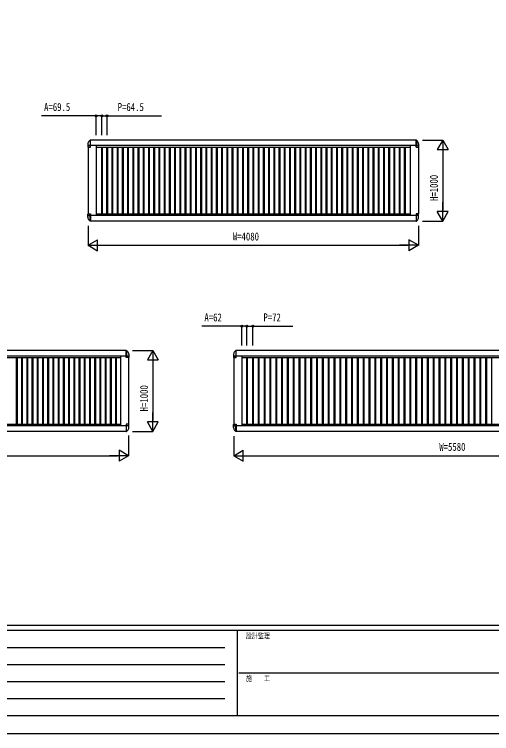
# Model space of a CAD drawing. Units: millimetres, scale not verified. Extents: x -12615 to 12615, y -8910 to 8910.
# Drawn here: x -6665 to -771, y -8910 to -21 of the extents above; entities that cross this region are included whole.
import ezdxf
from ezdxf.enums import TextEntityAlignment as Align

# ---------------------------------------------------------------- set-up
doc = ezdxf.new("R2010")
doc.units = ezdxf.units.MM
doc.header["$LTSCALE"] = 30
for name, color, linetype in [('0-2_YKK_A1', 4, 'Continuous'), ('0-3_YKK_D', 6, 'Continuous'), ('0-4_YKK_ZWAK', 7, 'Continuous')]:
    doc.layers.add(name, color=color, linetype=linetype)
doc.styles.add('ＭＳ ゴシック', font='')
doc.styles.get('ＭＳ ゴシック').set_extended_font_data('MS Gothic')

msp = doc.modelspace()

# ---------------------------------------------------------------- linework, layer by layer
at = {"layer": '0-2_YKK_A1'}
for p, q in [((-5730.94, -1574.7), (-5742.8, -1586.56)), ((-5725.94, -1574.7), (-5730.94, -1574.7)), ((-5730.94, -1574.7), (-5730.94, -1643)), ((-5725.94, -1663), (-5725.94, -1574.7)), ((-1698.64, -1575), (-5725.94, -1575)), ((-1703.94, -1574.7), (-1698.94, -1574.7)), ((-1703.94, -1663), (-1703.94, -1574.7)), ((-1698.94, -1574.7), (-1698.94, -1643)), ((-1698.94, -1574.7), (-1687.09, -1586.56)), ((-5757.44, -1621.91), (-5757.44, -1662)), ((-5756.44, -1663), (-5725.94, -1663)), ((-5755.44, -1643), (-5725.94, -1643)), ((-5754.94, -1663), (-5754.94, -2487)), ((-1672.44, -1643), (-5744.94, -1643)), ((-5654.94, -1643), (-5654.94, -2507)), ((-5654.94, -1663), (-1774.94, -1663)), ((-5590.44, -1663), (-5590.44, -2487)), ((-5580.44, -1663), (-5580.44, -2487)), ((-5525.94, -1663), (-5525.94, -2487)), ((-5515.94, -1663), (-5515.94, -2487)), ((-5461.44, -1663), (-5461.44, -2487)), ((-5451.44, -1663), (-5451.44, -2487)), ((-5396.94, -1663), (-5396.94, -2487)), ((-5386.94, -1663), (-5386.94, -2487)), ((-5332.44, -1663), (-5332.44, -2487)), ((-5322.44, -1663), (-5322.44, -2487)), ((-5267.94, -1663), (-5267.94, -2487)), ((-5257.94, -1663), (-5257.94, -2487)), ((-5203.44, -1663), (-5203.44, -2487)), ((-5193.44, -1663), (-5193.44, -2487)), ((-5138.94, -1663), (-5138.94, -2487)), ((-5128.94, -1663), (-5128.94, -2487)), ((-5074.44, -1663), (-5074.44, -2487)), ((-5064.44, -1663), (-5064.44, -2487)), ((-5009.94, -1663), (-5009.94, -2487)), ((-4999.94, -1663), (-4999.94, -2487)), ((-4945.44, -1663), (-4945.44, -2487)), ((-4935.44, -1663), (-4935.44, -2487)), ((-4880.94, -1663), (-4880.94, -2487)), ((-4870.94, -1663), (-4870.94, -2487)), ((-4816.44, -1663), (-4816.44, -2487)), ((-4806.44, -1663), (-4806.44, -2487)), ((-4751.94, -1663), (-4751.94, -2487)), ((-4741.94, -1663), (-4741.94, -2487)), ((-4687.44, -1663), (-4687.44, -2487)), ((-4677.44, -1663), (-4677.44, -2487)), ((-4622.94, -1663), (-4622.94, -2487)), ((-4612.94, -1663), (-4612.94, -2487)), ((-4558.44, -1663), (-4558.44, -2487)), ((-4548.44, -1663), (-4548.44, -2487)), ((-4493.94, -1663), (-4493.94, -2487)), ((-4483.94, -1663), (-4483.94, -2487)), ((-4429.44, -1663), (-4429.44, -2487)), ((-4419.44, -1663), (-4419.44, -2487)), ((-4364.94, -1663), (-4364.94, -2487)), ((-4354.94, -1663), (-4354.94, -2487)), ((-4300.44, -1663), (-4300.44, -2487)), ((-4290.44, -1663), (-4290.44, -2487)), ((-4235.94, -1663), (-4235.94, -2487)), ((-4225.94, -1663), (-4225.94, -2487)), ((-4171.44, -1663), (-4171.44, -2487)), ((-4161.44, -1663), (-4161.44, -2487)), ((-4106.94, -1663), (-4106.94, -2487)), ((-4096.94, -1663), (-4096.94, -2487)), ((-4042.44, -1663), (-4042.44, -2487)), ((-4032.44, -1663), (-4032.44, -2487)), ((-3977.94, -1663), (-3977.94, -2487)), ((-3967.94, -1663), (-3967.94, -2487)), ((-3913.44, -1663), (-3913.44, -2487)), ((-3903.44, -1663), (-3903.44, -2487)), ((-3848.94, -1663), (-3848.94, -2487)), ((-3838.94, -1663), (-3838.94, -2487)), ((-3784.44, -1663), (-3784.44, -2487)), ((-3774.44, -1663), (-3774.44, -2487)), ((-3719.94, -1663), (-3719.94, -2487)), ((-3709.94, -1663), (-3709.94, -2487)), ((-3655.44, -1663), (-3655.44, -2487)), ((-3645.44, -1663), (-3645.44, -2487)), ((-3590.94, -1663), (-3590.94, -2487)), ((-3580.94, -1663), (-3580.94, -2487)), ((-3526.44, -1663), (-3526.44, -2487)), ((-3516.44, -1663), (-3516.44, -2487)), ((-3461.94, -1663), (-3461.94, -2487)), ((-3451.94, -1663), (-3451.94, -2487)), ((-3397.44, -1663), (-3397.44, -2487)), ((-3387.44, -1663), (-3387.44, -2487)), ((-3332.94, -1663), (-3332.94, -2487)), ((-3322.94, -1663), (-3322.94, -2487)), ((-3268.44, -1663), (-3268.44, -2487)), ((-3258.44, -1663), (-3258.44, -2487)), ((-3203.94, -1663), (-3203.94, -2487)), ((-3193.94, -1663), (-3193.94, -2487)), ((-3139.44, -1663), (-3139.44, -2487)), ((-3129.44, -1663), (-3129.44, -2487)), ((-3074.94, -1663), (-3074.94, -2487)), ((-3064.94, -1663), (-3064.94, -2487)), ((-3010.44, -1663), (-3010.44, -2487)), ((-3000.44, -1663), (-3000.44, -2487)), ((-2945.94, -1663), (-2945.94, -2487)), ((-2935.94, -1663), (-2935.94, -2487)), ((-2881.44, -1663), (-2881.44, -2487)), ((-2871.44, -1663), (-2871.44, -2487)), ((-2816.94, -1663), (-2816.94, -2487)), ((-2806.94, -1663), (-2806.94, -2487)), ((-2752.44, -1663), (-2752.44, -2487)), ((-2742.44, -1663), (-2742.44, -2487)), ((-2687.94, -1663), (-2687.94, -2487)), ((-2677.94, -1663), (-2677.94, -2487)), ((-2623.44, -1663), (-2623.44, -2487)), ((-2613.44, -1663), (-2613.44, -2487)), ((-2558.94, -1663), (-2558.94, -2487)), ((-2548.94, -1663), (-2548.94, -2487)), ((-2494.44, -1663), (-2494.44, -2487)), ((-2484.44, -1663), (-2484.44, -2487)), ((-2429.94, -1663), (-2429.94, -2487)), ((-2419.94, -1663), (-2419.94, -2487)), ((-2365.44, -1663), (-2365.44, -2487)), ((-2355.44, -1663), (-2355.44, -2487)), ((-2300.94, -1663), (-2300.94, -2487)), ((-2290.94, -1663), (-2290.94, -2487)), ((-2236.44, -1663), (-2236.44, -2487)), ((-2226.44, -1663), (-2226.44, -2487)), ((-2171.94, -1663), (-2171.94, -2487)), ((-2161.94, -1663), (-2161.94, -2487)), ((-2107.44, -1663), (-2107.44, -2487)), ((-2097.44, -1663), (-2097.44, -2487)), ((-2042.94, -1663), (-2042.94, -2487)), ((-2032.94, -1663), (-2032.94, -2487)), ((-1978.44, -1663), (-1978.44, -2487)), ((-1968.44, -1663), (-1968.44, -2487)), ((-1913.94, -1663), (-1913.94, -2487)), ((-1903.94, -1663), (-1903.94, -2487)), ((-1849.44, -1663), (-1849.44, -2487)), ((-1839.44, -1663), (-1839.44, -2487)), ((-1774.94, -1643), (-1774.94, -2505)), ((-1674.44, -1643), (-1703.94, -1643)), ((-1703.94, -1663), (-1673.44, -1663)), ((-1673.44, -1663), (-1703.94, -1663)), ((-1674.94, -1663), (-1674.94, -2487)), ((-1672.44, -1621.91), (-1672.44, -1662)), ((-5757.44, -2528.09), (-5757.44, -2488)), ((-5756.44, -2487), (-5725.94, -2487)), ((-5725.94, -2487), (-5725.94, -2575.3)), ((-5654.94, -2487), (-1774.94, -2487)), ((-1703.94, -2487), (-1673.44, -2487)), ((-1673.44, -2487), (-1703.94, -2487)), ((-1703.94, -2487), (-1703.94, -2575.3)), ((-1672.44, -2528.09), (-1672.44, -2488)), ((-5755.44, -2507), (-5725.94, -2507)), ((-1672.44, -2507), (-5744.94, -2507)), ((-5730.94, -2575.3), (-5742.8, -2563.44)), ((-5730.94, -2575.3), (-5730.94, -2507)), ((-5725.94, -2575.3), (-5730.94, -2575.3)), ((-1698.64, -2575), (-5725.94, -2575)), ((-1674.44, -2507), (-1703.94, -2507)), ((-1703.94, -2575.3), (-1698.94, -2575.3)), ((-1698.94, -2575.3), (-1698.94, -2507)), ((-1698.94, -2575.3), (-1687.09, -2563.44)), ((-5283.94, -4175), (-10505.94, -4175)), ((-5283.94, -4174.7), (-5278.94, -4174.7)), ((-5283.94, -4263), (-5283.94, -4174.7)), ((-5278.94, -4174.7), (-5278.94, -4243)), ((-5278.94, -4174.7), (-5267.09, -4186.56)), ((-3930.94, -4174.7), (-3942.8, -4186.56)), ((-3925.94, -4174.7), (-3930.94, -4174.7)), ((-3930.94, -4174.7), (-3930.94, -4243)), ((-3925.94, -4263), (-3925.94, -4174.7)), ((1601.36, -4175), (-3925.94, -4175)), ((-5264.94, -4243), (-10524.94, -4243)), ((-10434.94, -4263), (-5354.94, -4263)), ((-6642.19, -4263), (-6642.19, -5087)), ((-6632.19, -4263), (-6632.19, -5087)), ((-6577.69, -4263), (-6577.69, -5087)), ((-6567.69, -4263), (-6567.69, -5087)), ((-6513.19, -4263), (-6513.19, -5087)), ((-6503.19, -4263), (-6503.19, -5087)), ((-6448.69, -4263), (-6448.69, -5087)), ((-6438.69, -4263), (-6438.69, -5087)), ((-6384.19, -4263), (-6384.19, -5087)), ((-6374.19, -4263), (-6374.19, -5087)), ((-6319.69, -4263), (-6319.69, -5087)), ((-6309.69, -4263), (-6309.69, -5087)), ((-6255.19, -4263), (-6255.19, -5087)), ((-6245.19, -4263), (-6245.19, -5087)), ((-6190.69, -4263), (-6190.69, -5087)), ((-6180.69, -4263), (-6180.69, -5087)), ((-6126.19, -4263), (-6126.19, -5087)), ((-6116.19, -4263), (-6116.19, -5087)), ((-6061.69, -4263), (-6061.69, -5087)), ((-6051.69, -4263), (-6051.69, -5087)), ((-5997.19, -4263), (-5997.19, -5087)), ((-5987.19, -4263), (-5987.19, -5087)), ((-5932.69, -4263), (-5932.69, -5087)), ((-5922.69, -4263), (-5922.69, -5087)), ((-5868.19, -4263), (-5868.19, -5087)), ((-5858.19, -4263), (-5858.19, -5087)), ((-5803.69, -4263), (-5803.69, -5087)), ((-5793.69, -4263), (-5793.69, -5087)), ((-5739.19, -4263), (-5739.19, -5087)), ((-5729.19, -4263), (-5729.19, -5087)), ((-5674.69, -4263), (-5674.69, -5087)), ((-5664.69, -4263), (-5664.69, -5087)), ((-5610.19, -4263), (-5610.19, -5087)), ((-5600.19, -4263), (-5600.19, -5087)), ((-5545.69, -4263), (-5545.69, -5087)), ((-5535.69, -4263), (-5535.69, -5087)), ((-5481.19, -4263), (-5481.19, -5087)), ((-5471.19, -4263), (-5471.19, -5087)), ((-5416.69, -4263), (-5416.69, -5087)), ((-5406.69, -4263), (-5406.69, -5087)), ((-5354.94, -4243), (-5354.94, -5105)), ((-5254.44, -4243), (-5283.94, -4243)), ((-5253.44, -4263), (-5283.94, -4263)), ((-5254.94, -4263), (-5254.94, -5087)), ((-5252.44, -4221.91), (-5252.44, -4262)), ((-3957.44, -4221.91), (-3957.44, -4262)), ((-3956.44, -4263), (-3925.94, -4263)), ((-3955.44, -4243), (-3925.94, -4243)), ((-3954.94, -4263), (-3954.94, -5087)), ((1627.56, -4243), (-3944.94, -4243)), ((-3854.94, -4243), (-3854.94, -5107)), ((-3854.94, -4263), (1525.06, -4263)), ((-3797.94, -4263), (-3797.94, -5087)), ((-3787.94, -4263), (-3787.94, -5087)), ((-3725.94, -4263), (-3725.94, -5087)), ((-3715.94, -4263), (-3715.94, -5087)), ((-3653.94, -4263), (-3653.94, -5087)), ((-3643.94, -4263), (-3643.94, -5087)), ((-3581.94, -4263), (-3581.94, -5087)), ((-3571.94, -4263), (-3571.94, -5087)), ((-3509.94, -4263), (-3509.94, -5087)), ((-3499.94, -4263), (-3499.94, -5087)), ((-3437.94, -4263), (-3437.94, -5087)), ((-3427.94, -4263), (-3427.94, -5087)), ((-3365.94, -4263), (-3365.94, -5087)), ((-3355.94, -4263), (-3355.94, -5087)), ((-3293.94, -4263), (-3293.94, -5087)), ((-3283.94, -4263), (-3283.94, -5087)), ((-3221.94, -4263), (-3221.94, -5087)), ((-3211.94, -4263), (-3211.94, -5087)), ((-3149.94, -4263), (-3149.94, -5087)), ((-3139.94, -4263), (-3139.94, -5087)), ((-3077.94, -4263), (-3077.94, -5087)), ((-3067.94, -4263), (-3067.94, -5087)), ((-3005.94, -4263), (-3005.94, -5087)), ((-2995.94, -4263), (-2995.94, -5087)), ((-2933.94, -4263), (-2933.94, -5087)), ((-2923.94, -4263), (-2923.94, -5087)), ((-2861.94, -4263), (-2861.94, -5087)), ((-2851.94, -4263), (-2851.94, -5087)), ((-2789.94, -4263), (-2789.94, -5087)), ((-2779.94, -4263), (-2779.94, -5087)), ((-2717.94, -4263), (-2717.94, -5087)), ((-2707.94, -4263), (-2707.94, -5087)), ((-2645.94, -4263), (-2645.94, -5087)), ((-2635.94, -4263), (-2635.94, -5087)), ((-2573.94, -4263), (-2573.94, -5087)), ((-2563.94, -4263), (-2563.94, -5087)), ((-2501.94, -4263), (-2501.94, -5087)), ((-2491.94, -4263), (-2491.94, -5087)), ((-2429.94, -4263), (-2429.94, -5087)), ((-2419.94, -4263), (-2419.94, -5087)), ((-2357.94, -4263), (-2357.94, -5087)), ((-2347.94, -4263), (-2347.94, -5087)), ((-2285.94, -4263), (-2285.94, -5087)), ((-2275.94, -4263), (-2275.94, -5087)), ((-2213.94, -4263), (-2213.94, -5087)), ((-2203.94, -4263), (-2203.94, -5087)), ((-2141.94, -4263), (-2141.94, -5087)), ((-2131.94, -4263), (-2131.94, -5087)), ((-2069.94, -4263), (-2069.94, -5087)), ((-2059.94, -4263), (-2059.94, -5087)), ((-1997.94, -4263), (-1997.94, -5087)), ((-1987.94, -4263), (-1987.94, -5087)), ((-1925.94, -4263), (-1925.94, -5087)), ((-1915.94, -4263), (-1915.94, -5087)), ((-1853.94, -4263), (-1853.94, -5087)), ((-1843.94, -4263), (-1843.94, -5087)), ((-1781.94, -4263), (-1781.94, -5087)), ((-1771.94, -4263), (-1771.94, -5087)), ((-1709.94, -4263), (-1709.94, -5087)), ((-1699.94, -4263), (-1699.94, -5087)), ((-1637.94, -4263), (-1637.94, -5087)), ((-1627.94, -4263), (-1627.94, -5087)), ((-1565.94, -4263), (-1565.94, -5087)), ((-1555.94, -4263), (-1555.94, -5087)), ((-1493.94, -4263), (-1493.94, -5087)), ((-1483.94, -4263), (-1483.94, -5087)), ((-1421.94, -4263), (-1421.94, -5087)), ((-1411.94, -4263), (-1411.94, -5087)), ((-1349.94, -4263), (-1349.94, -5087)), ((-1339.94, -4263), (-1339.94, -5087)), ((-1277.94, -4263), (-1277.94, -5087)), ((-1267.94, -4263), (-1267.94, -5087)), ((-1205.94, -4263), (-1205.94, -5087)), ((-1195.94, -4263), (-1195.94, -5087)), ((-1133.94, -4263), (-1133.94, -5087)), ((-1123.94, -4263), (-1123.94, -5087)), ((-1061.94, -4263), (-1061.94, -5087)), ((-1051.94, -4263), (-1051.94, -5087)), ((-989.94, -4263), (-989.94, -5087)), ((-979.94, -4263), (-979.94, -5087)), ((-917.94, -4263), (-917.94, -5087)), ((-907.94, -4263), (-907.94, -5087)), ((-845.94, -4263), (-845.94, -5087)), ((-835.94, -4263), (-835.94, -5087)), ((-773.94, -4263), (-773.94, -5087)), ((-5264.94, -5107), (-10524.94, -5107)), ((-10434.94, -5087), (-5354.94, -5087)), ((-5253.44, -5087), (-5283.94, -5087)), ((-5283.94, -5087), (-5283.94, -5175.3)), ((-5254.44, -5107), (-5283.94, -5107)), ((-5278.94, -5175.3), (-5278.94, -5107)), ((-5252.44, -5128.09), (-5252.44, -5088)), ((-3957.44, -5128.09), (-3957.44, -5088)), ((-3956.44, -5087), (-3925.94, -5087)), ((-3955.44, -5107), (-3925.94, -5107)), ((1627.56, -5107), (-3944.94, -5107)), ((-3930.94, -5175.3), (-3930.94, -5107)), ((-3925.94, -5087), (-3925.94, -5175.3)), ((-3854.94, -5087), (1525.06, -5087)), ((-5283.94, -5175), (-10505.94, -5175)), ((-5283.94, -5175.3), (-5278.94, -5175.3)), ((-5278.94, -5175.3), (-5267.09, -5163.44)), ((-3930.94, -5175.3), (-3942.8, -5163.44)), ((-3925.94, -5175.3), (-3930.94, -5175.3)), ((1601.36, -5175), (-3925.94, -5175))]:
    msp.add_line(p, q, dxfattribs=at)
for centre, radius, start, end in [((-5707.44, -1621.91), 50, 135, 180), ((-1722.44, -1621.91), 50, 0, 45), ((-5756.44, -1662), 1, 180, 270), ((-1673.44, -1662), 1, 270, 0), ((-5756.44, -2488), 1, 90, 180), ((-1673.44, -2488), 1, 0, 90), ((-5707.44, -2528.09), 50, 180, 225), ((-1722.44, -2528.09), 50, 315, 0), ((-5302.44, -4221.91), 50, 0, 45), ((-5253.44, -4262), 1, 270, 0), ((-3907.44, -4221.91), 50, 135, 180), ((-3956.44, -4262), 1, 180, 270), ((-5302.44, -5128.09), 50, 315, 0), ((-5253.44, -5088), 1, 0, 90), ((-3956.44, -5088), 1, 90, 180), ((-3907.44, -5128.09), 50, 180, 225)]:
    msp.add_arc(centre, radius, start, end, dxfattribs=at)
at = {"layer": '0-3_YKK_D'}
for p, q in [((-5654.94, -1515), (-5654.94, -1274)), ((-5585.44, -1515), (-5585.44, -1274)), ((-5585.44, -1515), (-5585.44, -1274)), ((-5520.94, -1515), (-5520.94, -1274)), ((-1624.94, -1575), (-1373.94, -1575)), ((-1374.94, -1575), (-1442.44, -1691.91)), ((-1374.94, -1575), (-1307.44, -1691.91)), ((-1374.94, -1575), (-1374.94, -1808.83)), ((-1442.44, -1691.91), (-1307.44, -1691.91)), ((-1374.94, -1710), (-1374.94, -2440)), ((-1374.94, -2575), (-1374.94, -2341.17)), ((-1374.94, -2575), (-1442.44, -2458.09)), ((-1307.44, -2458.09), (-1442.44, -2458.09)), ((-1374.94, -2575), (-1307.44, -2458.09)), ((-1624.94, -2575), (-1373.94, -2575)), ((-5754.94, -2635), (-5754.94, -2876)), ((-1674.94, -2635), (-1674.94, -2876)), ((-5754.94, -2875), (-5638.03, -2807.5)), ((-5638.03, -2942.5), (-5638.03, -2807.5)), ((-1674.94, -2875), (-1791.85, -2807.5)), ((-1791.85, -2807.5), (-1791.85, -2942.5)), ((-5754.94, -2875), (-5638.03, -2942.5)), ((-5754.94, -2875), (-5521.11, -2875)), ((-5619.94, -2875), (-1809.94, -2875)), ((-1674.94, -2875), (-1908.77, -2875)), ((-1674.94, -2875), (-1791.85, -2942.5)), ((-3854.94, -4115), (-3854.94, -3874)), ((-3792.94, -4115), (-3792.94, -3874)), ((-3792.94, -4115), (-3792.94, -3874)), ((-3720.94, -4115), (-3720.94, -3874)), ((-5204.94, -4175), (-4953.94, -4175)), ((-4954.94, -4175), (-5022.44, -4291.91)), ((-4954.94, -4175), (-4887.44, -4291.91)), ((-4954.94, -4175), (-4954.94, -4408.83)), ((-5022.44, -4291.91), (-4887.44, -4291.91)), ((-4954.94, -4310), (-4954.94, -5040)), ((-4954.94, -5175), (-4954.94, -4941.17)), ((-4954.94, -5175), (-5022.44, -5058.09)), ((-4887.44, -5058.09), (-5022.44, -5058.09)), ((-4954.94, -5175), (-4887.44, -5058.09)), ((-5254.94, -5225), (-5254.94, -5476)), ((-5204.94, -5175), (-4953.94, -5175)), ((-3954.94, -5235), (-3954.94, -5476)), ((-5254.94, -5475), (-5371.85, -5407.5)), ((-5371.85, -5407.5), (-5371.85, -5542.5)), ((-3954.94, -5475), (-3838.03, -5407.5)), ((-3838.03, -5542.5), (-3838.03, -5407.5)), ((-10399.94, -5475), (-5389.94, -5475)), ((-5254.94, -5475), (-5488.77, -5475)), ((-5254.94, -5475), (-5371.85, -5542.5)), ((-3954.94, -5475), (-3838.03, -5542.5)), ((-3954.94, -5475), (-3721.11, -5475)), ((-3819.94, -5475), (1490.06, -5475))]:
    msp.add_line(p, q, dxfattribs=at)
for points in [[(-5585.44, -1275), (-5654.94, -1275), (-6328.14, -1275)], [(-5585.44, -1275), (-5520.94, -1275), (-4847.74, -1275)], [(-3792.94, -3875), (-3854.94, -3875), (-4348.14, -3875)], [(-3792.94, -3875), (-3720.94, -3875), (-3227.74, -3875)]]:
    msp.add_lwpolyline(points, dxfattribs=at)
for centre in [(-5654.94, -1275), (-5585.44, -1275), (-5585.44, -1275), (-5520.94, -1275), (-3854.94, -3875), (-3792.94, -3875), (-3792.94, -3875), (-3720.94, -3875)]:
    msp.add_circle(centre, 12.75, dxfattribs=at)
at = {"layer": '0-4_YKK_ZWAK'}
for p, q in [((11685.06, -7575), (-11714.94, -7575)), ((-3914.94, -7635), (-11714.94, -7635)), ((-3914.94, -7635), (-3914.94, -8685)), ((-14.94, -7635), (-3914.94, -7635)), ((-11587.44, -7845), (-4064.94, -7845)), ((-11587.44, -8055), (-4064.94, -8055)), ((-3892.44, -8160), (-14.94, -8160)), ((-11587.44, -8265), (-4064.94, -8265)), ((-11587.44, -8475), (-4064.94, -8475)), ((-11714.94, -8685), (-3914.94, -8685)), ((-3914.94, -8685), (-14.94, -8685))]:
    msp.add_line(p, q, dxfattribs=at)
msp.add_lwpolyline([(-12615, -8910), (12615, -8910), (12615, 8910), (-12615, 8910)], close=True, dxfattribs=at)

# ---------------------------------------------------------------- texts
at = {"layer": '0-3_YKK_D', "style": 'ＭＳ ゴシック', "width": 0.8}
for s, p in [('A=69.5', (-6298.14, -1245)), ('P=64.5', (-5388.94, -1245)), ('W=4080', (-3966.94, -2845)), ('A=62', (-4318.14, -3845)), ('P=72', (-3588.94, -3845)), ('W=5580', (-1416.94, -5445))]:
    msp.add_text(s, height=98.97, dxfattribs=at).set_placement(p, align=Align.BOTTOM_LEFT)
for p in [(-1404.94, -2327), (-4984.94, -4927)]:
    msp.add_text('H=1000', height=98.97, rotation=90, dxfattribs=at).set_placement(p, align=Align.BOTTOM_LEFT)
at = {"layer": '0-4_YKK_ZWAK', "style": 'ＭＳ ゴシック', "width": 0.8}
for s, p in [('設計監理', (-3804.94, -7755)), ('施\u3000\u3000工', (-3804.94, -8280))]:
    msp.add_text(s, height=65.98, dxfattribs=at).set_placement(p, align=Align.BOTTOM_LEFT)

doc.saveas('drawing.dxf')
